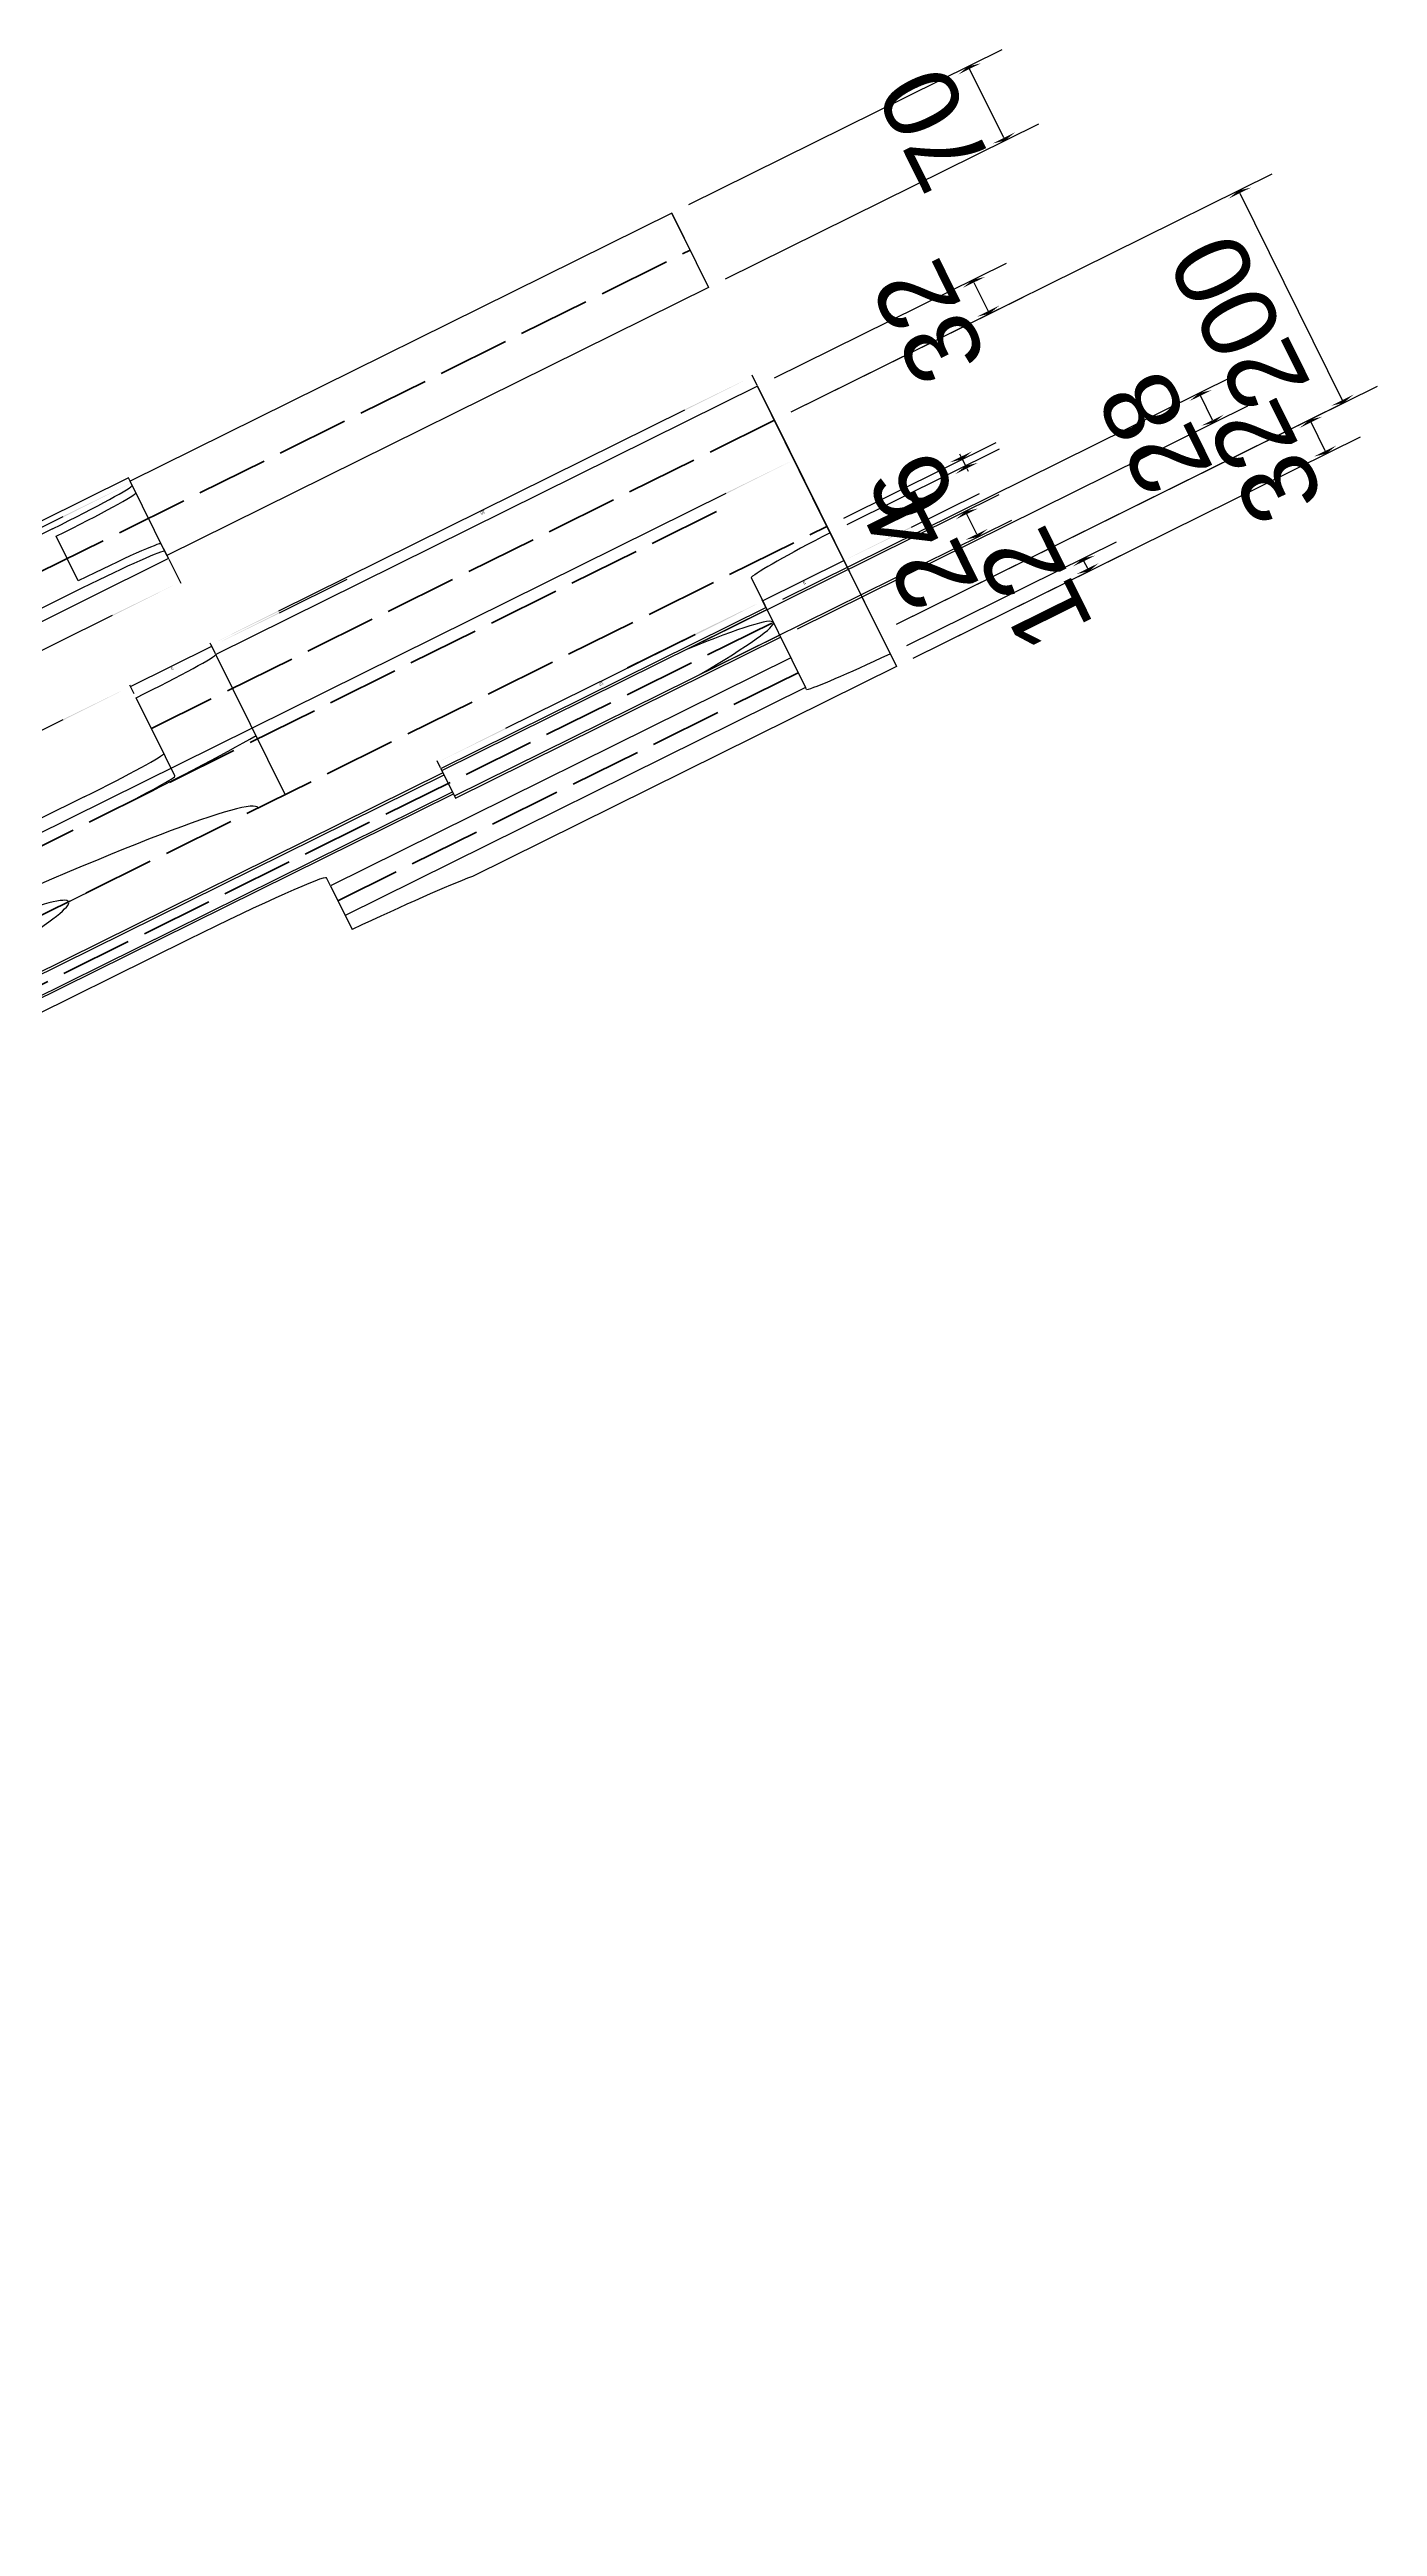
# Model space of a CAD drawing. Header units: millimetres. Extents: x -281317 to 3636, y -109880 to 77184.
# Drawn here: x -251429 to -242444, y -105921 to -89158 of the extents above; entities that cross this region are included whole.
import ezdxf

# ---------------------------------------------------------------- set-up
doc = ezdxf.new("R2010")
doc.units = ezdxf.units.MM
doc.linetypes.add('ACAD_ISO02W100', pattern=[15, 12, -3])
doc.layers.add('1', color=131, linetype='ACAD_ISO02W100', lineweight=106)
doc.layers.add('2', color=50, linetype='Continuous', lineweight=20)
doc.styles.get("Standard").update_dxf_attribs({"font": 'arial.ttf'})
doc.dimstyles.new('ISO-25', dxfattribs={"dimtxt": 2.5, "dimasz": 2.5, "dimexe": 1.25, "dimexo": 0.625, "dimtad": 1, "dimtxsty": 'Standard', "dimcen": 2.5, "dimclrd": 3, "dimadec": 0, "dimazin": 0, "dimtfac": 1, "dimtmove": 0, "dimatfit": 3, "dimfxl": 1, "dimarcsym": 0})

# ---------------------------------------------------------------- blocks, each defined once
blk = doc.blocks.new('*D165')
at = {"color": 0, "lineweight": -2, "transparency": 16777216}
for p, q in [((3158.179, 1293.974), (3158.179, 1286.237)), ((3170.179, 1293.974), (3170.179, 1286.237))]:
    blk.add_line(p, q, dxfattribs=at)
at = {"color": 3, "lineweight": -2, "transparency": 16777216}
blk.add_line((3160.679, 1287.487), (3167.679, 1287.487), dxfattribs=at)
at = {"color": 3, "transparency": 16777216}
for points in [[(3160.679, 1287.904), (3160.679, 1287.071), (3158.179, 1287.487)], [(3167.679, 1287.904), (3167.679, 1287.071), (3170.179, 1287.487)]]:
    blk.add_solid(points, dxfattribs=at)
at = {"layer": 'Defpoints', "color": 0, "transparency": 16777216}
for p in [(3158.179, 1294.599), (3170.179, 1294.599), (3170.179, 1287.487)]:
    blk.add_point(p, dxfattribs=at)
at = {"color": 0, "transparency": 16777216, "insert": (3164.179, 1289.368), "char_height": 2.5, "attachment_point": 5}
blk.add_mtext('12', dxfattribs=at)
blk = doc.blocks.new('*D166')
at = {"color": 0, "lineweight": -2, "transparency": 16777216}
for p, q in [((3158.179, 1293.974), (3158.179, 1277.466)), ((3190.179, 1293.974), (3190.179, 1277.466))]:
    blk.add_line(p, q, dxfattribs=at)
at = {"color": 3, "lineweight": -2, "transparency": 16777216}
blk.add_line((3160.679, 1278.716), (3187.679, 1278.716), dxfattribs=at)
at = {"color": 3, "transparency": 16777216}
for points in [[(3160.679, 1279.132), (3160.679, 1278.299), (3158.179, 1278.716)], [(3187.679, 1279.132), (3187.679, 1278.299), (3190.179, 1278.716)]]:
    blk.add_solid(points, dxfattribs=at)
at = {"layer": 'Defpoints', "color": 0, "transparency": 16777216}
for p in [(3158.179, 1294.599), (3190.179, 1294.599), (3190.179, 1278.716)]:
    blk.add_point(p, dxfattribs=at)
at = {"color": 0, "transparency": 16777216, "insert": (3174.179, 1280.618), "char_height": 2.5, "attachment_point": 5}
blk.add_mtext('32', dxfattribs=at)
blk = doc.blocks.new('*D169')
at = {"color": 3, "lineweight": -2, "transparency": 16777216}
for p, q in [((3290.179, 1335.099), (3290.179, 1337.599)), ((3290.179, 1326.599), (3290.179, 1332.599)), ((3290.179, 1324.099), (3290.179, 1321.599))]:
    blk.add_line(p, q, dxfattribs=at)
at = {"color": 0, "lineweight": -2, "transparency": 16777216}
for p, q in [((3290.804, 1332.599), (3291.429, 1332.599)), ((3290.804, 1326.599), (3291.429, 1326.599))]:
    blk.add_line(p, q, dxfattribs=at)
at = {"color": 3, "transparency": 16777216}
for points in [[(3289.762, 1335.099), (3290.596, 1335.099), (3290.179, 1332.599)], [(3289.762, 1324.099), (3290.596, 1324.099), (3290.179, 1326.599)]]:
    blk.add_solid(points, dxfattribs=at)
at = {"layer": 'Defpoints', "color": 0, "transparency": 16777216}
for p in [(3290.179, 1332.599), (3290.179, 1332.599), (3290.179, 1326.599)]:
    blk.add_point(p, dxfattribs=at)
at = {"color": 0, "transparency": 16777216, "insert": (3288.278, 1329.599), "char_height": 2.5, "attachment_point": 5, "rotation": 90}
blk.add_mtext('6', dxfattribs=at)
blk = doc.blocks.new('*D171')
at = {"color": 0, "lineweight": -2, "transparency": 16777216}
for p, q in [((3225.679, 1299.974), (3225.679, 1289.022)), ((3249.679, 1299.974), (3249.679, 1289.022))]:
    blk.add_line(p, q, dxfattribs=at)
at = {"color": 3, "lineweight": -2, "transparency": 16777216}
blk.add_line((3228.179, 1290.272), (3247.179, 1290.272), dxfattribs=at)
at = {"color": 3, "transparency": 16777216}
for points in [[(3228.179, 1290.689), (3228.179, 1289.856), (3225.679, 1290.272)], [(3247.179, 1290.689), (3247.179, 1289.856), (3249.679, 1290.272)]]:
    blk.add_solid(points, dxfattribs=at)
at = {"layer": 'Defpoints', "color": 0, "transparency": 16777216}
for p in [(3225.679, 1300.599), (3249.679, 1300.599), (3249.679, 1290.272)]:
    blk.add_point(p, dxfattribs=at)
at = {"color": 0, "transparency": 16777216, "insert": (3237.679, 1292.153), "char_height": 2.5, "attachment_point": 5}
blk.add_mtext('24', dxfattribs=at)
blk = doc.blocks.new('*D172')
at = {"color": 0, "lineweight": -2, "transparency": 16777216}
for p, q in [((3223.679, 1296.974), (3223.679, 1280.351)), ((3251.679, 1296.974), (3251.679, 1280.351))]:
    blk.add_line(p, q, dxfattribs=at)
at = {"color": 3, "lineweight": -2, "transparency": 16777216}
blk.add_line((3226.179, 1281.601), (3249.179, 1281.601), dxfattribs=at)
at = {"color": 3, "transparency": 16777216}
for points in [[(3226.179, 1282.017), (3226.179, 1281.184), (3223.679, 1281.601)], [(3249.179, 1282.017), (3249.179, 1281.184), (3251.679, 1281.601)]]:
    blk.add_solid(points, dxfattribs=at)
at = {"layer": 'Defpoints', "color": 0, "transparency": 16777216}
for p in [(3223.679, 1297.599), (3251.679, 1297.599), (3251.679, 1281.601)]:
    blk.add_point(p, dxfattribs=at)
at = {"color": 0, "transparency": 16777216, "insert": (3237.679, 1283.502), "char_height": 2.5, "attachment_point": 5}
blk.add_mtext('28', dxfattribs=at)
blk = doc.blocks.new('*D173')
at = {"color": 3, "lineweight": -2, "transparency": 16777216}
for p, q in [((3429.858, 1320.099), (3429.858, 1322.599)), ((3429.858, 1317.599), (3429.858, 1314.599)), ((3429.858, 1312.099), (3429.858, 1309.599))]:
    blk.add_line(p, q, dxfattribs=at)
at = {"color": 0, "lineweight": -2, "transparency": 16777216}
for p, q in [((3422.804, 1317.599), (3431.108, 1317.599)), ((3422.804, 1314.599), (3431.108, 1314.599))]:
    blk.add_line(p, q, dxfattribs=at)
at = {"color": 3, "transparency": 16777216}
for points in [[(3429.442, 1320.099), (3430.275, 1320.099), (3429.858, 1317.599)], [(3429.442, 1312.099), (3430.275, 1312.099), (3429.858, 1314.599)]]:
    blk.add_solid(points, dxfattribs=at)
at = {"layer": 'Defpoints', "color": 0, "transparency": 16777216}
for p in [(3422.179, 1317.599), (3422.179, 1314.599), (3429.858, 1314.599)]:
    blk.add_point(p, dxfattribs=at)
at = {"color": 0, "transparency": 16777216, "insert": (3427.956, 1316.099), "char_height": 2.5, "attachment_point": 5, "rotation": 90}
blk.add_mtext('3', dxfattribs=at)
blk = doc.blocks.new('*D174')
at = {"color": 0, "lineweight": -2, "transparency": 16777216}
for p, q in [((3422.804, 1314.599), (3432.721, 1314.599)), ((3422.804, 1294.599), (3432.721, 1294.599))]:
    blk.add_line(p, q, dxfattribs=at)
at = {"color": 3, "lineweight": -2, "transparency": 16777216}
blk.add_line((3431.471, 1312.099), (3431.471, 1297.099), dxfattribs=at)
at = {"color": 3, "transparency": 16777216}
for points in [[(3431.054, 1312.099), (3431.888, 1312.099), (3431.471, 1314.599)], [(3431.054, 1297.099), (3431.888, 1297.099), (3431.471, 1294.599)]]:
    blk.add_solid(points, dxfattribs=at)
at = {"layer": 'Defpoints', "color": 0, "transparency": 16777216}
for p in [(3422.179, 1314.599), (3422.179, 1294.599), (3431.471, 1294.599)]:
    blk.add_point(p, dxfattribs=at)
at = {"color": 0, "transparency": 16777216, "insert": (3429.569, 1304.599), "char_height": 2.5, "attachment_point": 5, "rotation": 90}
blk.add_mtext('20', dxfattribs=at)
blk = doc.blocks.new('*D175')
at = {"color": 0, "lineweight": -2, "transparency": 16777216}
for p, q in [((3390.179, 1293.974), (3390.179, 1285.411)), ((3422.179, 1293.974), (3422.179, 1285.411))]:
    blk.add_line(p, q, dxfattribs=at)
at = {"color": 3, "lineweight": -2, "transparency": 16777216}
blk.add_line((3419.679, 1286.661), (3392.679, 1286.661), dxfattribs=at)
at = {"color": 3, "transparency": 16777216}
for points in [[(3392.679, 1287.078), (3392.679, 1286.245), (3390.179, 1286.661)], [(3419.679, 1287.078), (3419.679, 1286.245), (3422.179, 1286.661)]]:
    blk.add_solid(points, dxfattribs=at)
at = {"layer": 'Defpoints', "color": 0, "transparency": 16777216}
for p in [(3390.179, 1294.599), (3422.179, 1294.599), (3390.179, 1286.661)]:
    blk.add_point(p, dxfattribs=at)
at = {"color": 0, "transparency": 16777216, "insert": (3406.179, 1288.564), "char_height": 2.5, "attachment_point": 5}
blk.add_mtext('32', dxfattribs=at)
blk = doc.blocks.new('*D176')
at = {"color": 0, "lineweight": -2, "transparency": 16777216}
for p, q in [((3190.179, 1293.974), (3190.179, 1276.216)), ((3390.179, 1293.974), (3390.179, 1276.216))]:
    blk.add_line(p, q, dxfattribs=at)
at = {"color": 3, "lineweight": -2, "transparency": 16777216}
blk.add_line((3387.679, 1277.466), (3192.679, 1277.466), dxfattribs=at)
at = {"color": 3, "transparency": 16777216}
for points in [[(3192.679, 1277.882), (3192.679, 1277.049), (3190.179, 1277.466)], [(3387.679, 1277.882), (3387.679, 1277.049), (3390.179, 1277.466)]]:
    blk.add_solid(points, dxfattribs=at)
at = {"layer": 'Defpoints', "color": 0, "transparency": 16777216}
for p in [(3190.179, 1294.599), (3390.179, 1294.599), (3190.179, 1277.466)]:
    blk.add_point(p, dxfattribs=at)
at = {"color": 0, "transparency": 16777216, "insert": (3290.179, 1279.367), "char_height": 2.5, "attachment_point": 5}
blk.add_mtext('200', dxfattribs=at)
blk = doc.blocks.new('*D178')
at = {"color": 0, "lineweight": -2, "transparency": 16777216}
for p, q in [((3343.304, 1357.599), (3354.188, 1357.599)), ((3343.304, 1294.599), (3354.188, 1294.599))]:
    blk.add_line(p, q, dxfattribs=at)
at = {"color": 3, "lineweight": -2, "transparency": 16777216}
blk.add_line((3352.938, 1355.099), (3352.938, 1297.099), dxfattribs=at)
at = {"color": 3, "transparency": 16777216}
for points in [[(3352.521, 1355.099), (3353.354, 1355.099), (3352.938, 1357.599)], [(3352.521, 1297.099), (3353.354, 1297.099), (3352.938, 1294.599)]]:
    blk.add_solid(points, dxfattribs=at)
at = {"layer": 'Defpoints', "color": 0, "transparency": 16777216}
for p in [(3342.679, 1357.599), (3342.679, 1294.599), (3352.938, 1294.599)]:
    blk.add_point(p, dxfattribs=at)
at = {"color": 0, "transparency": 16777216, "insert": (3351.035, 1326.099), "char_height": 2.5, "attachment_point": 5, "rotation": 90}
blk.add_mtext('63', dxfattribs=at)
blk = doc.blocks.new('*D179')
at = {"color": 0, "lineweight": -2, "transparency": 16777216}
for p, q in [((3252.304, 1309.599), (3258.814, 1309.599)), ((3252.304, 1297.599), (3258.814, 1297.599))]:
    blk.add_line(p, q, dxfattribs=at)
at = {"color": 3, "lineweight": -2, "transparency": 16777216}
blk.add_line((3257.564, 1300.099), (3257.564, 1307.099), dxfattribs=at)
at = {"color": 3, "transparency": 16777216}
for points in [[(3257.148, 1307.099), (3257.981, 1307.099), (3257.564, 1309.599)], [(3257.148, 1300.099), (3257.981, 1300.099), (3257.564, 1297.599)]]:
    blk.add_solid(points, dxfattribs=at)
at = {"layer": 'Defpoints', "color": 0, "transparency": 16777216}
for p in [(3251.679, 1309.599), (3257.564, 1309.599), (3251.679, 1297.599)]:
    blk.add_point(p, dxfattribs=at)
at = {"color": 0, "transparency": 16777216, "insert": (3255.684, 1303.599), "char_height": 2.5, "attachment_point": 5, "rotation": 90}
blk.add_mtext('12', dxfattribs=at)
blk = doc.blocks.new('*D180')
at = {"color": 3, "lineweight": -2, "transparency": 16777216}
for p, q in [((3257.926, 1300.099), (3257.926, 1302.599)), ((3257.926, 1297.599), (3257.926, 1294.599)), ((3257.926, 1292.099), (3257.926, 1289.599))]:
    blk.add_line(p, q, dxfattribs=at)
at = {"color": 0, "lineweight": -2, "transparency": 16777216}
for p, q in [((3252.304, 1297.599), (3259.176, 1297.599)), ((3252.304, 1294.599), (3259.176, 1294.599))]:
    blk.add_line(p, q, dxfattribs=at)
at = {"color": 3, "transparency": 16777216}
for points in [[(3257.509, 1300.099), (3258.343, 1300.099), (3257.926, 1297.599)], [(3257.509, 1292.099), (3258.343, 1292.099), (3257.926, 1294.599)]]:
    blk.add_solid(points, dxfattribs=at)
at = {"layer": 'Defpoints', "color": 0, "transparency": 16777216}
for p in [(3251.679, 1297.599), (3251.679, 1294.599), (3257.926, 1294.599)]:
    blk.add_point(p, dxfattribs=at)
at = {"color": 0, "transparency": 16777216, "insert": (3256.024, 1296.099), "char_height": 2.5, "attachment_point": 5, "rotation": 90}
blk.add_mtext('3', dxfattribs=at)
blk = doc.blocks.new('*D181')
at = {"color": 0, "lineweight": -2, "transparency": 16777216}
for p, q in [((3284.179, 1293.974), (3284.179, 1288.349)), ((3290.179, 1293.974), (3290.179, 1288.349))]:
    blk.add_line(p, q, dxfattribs=at)
at = {"color": 3, "lineweight": -2, "transparency": 16777216}
for p, q in [((3281.679, 1289.599), (3279.179, 1289.599)), ((3290.179, 1289.599), (3284.179, 1289.599)), ((3292.679, 1289.599), (3295.179, 1289.599))]:
    blk.add_line(p, q, dxfattribs=at)
at = {"color": 3, "transparency": 16777216}
for points in [[(3281.679, 1290.016), (3281.679, 1289.183), (3284.179, 1289.599)], [(3292.679, 1290.016), (3292.679, 1289.183), (3290.179, 1289.599)]]:
    blk.add_solid(points, dxfattribs=at)
at = {"layer": 'Defpoints', "color": 0, "transparency": 16777216}
for p in [(3284.179, 1294.599), (3290.179, 1294.599), (3284.179, 1289.599)]:
    blk.add_point(p, dxfattribs=at)
at = {"color": 0, "transparency": 16777216, "insert": (3287.179, 1291.501), "char_height": 2.5, "attachment_point": 5}
blk.add_mtext('6', dxfattribs=at)
blk = doc.blocks.new('*D194')
at = {"color": 0, "lineweight": -2, "transparency": 16777216}
for p, q in [((3511.687, 1399.599), (3489.082, 1399.599)), ((3511.687, 1314.599), (3489.082, 1314.599))]:
    blk.add_line(p, q, dxfattribs=at)
at = {"color": 3, "lineweight": -2, "transparency": 16777216}
blk.add_line((3490.332, 1317.099), (3490.332, 1397.099), dxfattribs=at)
at = {"color": 3, "transparency": 16777216}
for points in [[(3489.915, 1397.099), (3490.749, 1397.099), (3490.332, 1399.599)], [(3489.915, 1317.099), (3490.749, 1317.099), (3490.332, 1314.599)]]:
    blk.add_solid(points, dxfattribs=at)
at = {"layer": 'Defpoints', "color": 0, "transparency": 16777216}
for p in [(3490.332, 1399.599), (3512.312, 1399.599), (3512.312, 1314.599)]:
    blk.add_point(p, dxfattribs=at)
at = {"color": 0, "transparency": 16777216, "insert": (3488.43, 1357.099), "char_height": 2.5, "attachment_point": 5, "rotation": 90}
blk.add_mtext('85', dxfattribs=at)
blk = doc.blocks.new('*D198')
at = {"color": 0, "lineweight": -2, "transparency": 16777216}
for p, q in [((3578.937, 1382.599), (3584.762, 1382.599)), ((3578.937, 1314.599), (3584.762, 1314.599))]:
    blk.add_line(p, q, dxfattribs=at)
at = {"color": 3, "lineweight": -2, "transparency": 16777216}
blk.add_line((3583.512, 1380.099), (3583.512, 1317.099), dxfattribs=at)
at = {"color": 3, "transparency": 16777216}
for points in [[(3583.096, 1380.099), (3583.929, 1380.099), (3583.512, 1382.599)], [(3583.096, 1317.099), (3583.929, 1317.099), (3583.512, 1314.599)]]:
    blk.add_solid(points, dxfattribs=at)
at = {"layer": 'Defpoints', "color": 0, "transparency": 16777216}
for p in [(3578.312, 1382.599), (3578.312, 1314.599), (3583.512, 1314.599)]:
    blk.add_point(p, dxfattribs=at)
at = {"color": 0, "transparency": 16777216, "insert": (3581.611, 1348.599), "char_height": 2.5, "attachment_point": 5, "rotation": 90}
blk.add_mtext('68', dxfattribs=at)
blk = doc.blocks.new('*D199')
at = {"color": 0, "lineweight": -2, "transparency": 16777216}
for p, q in [((3515.312, 1293.974), (3515.312, 1282.405)), ((3585.312, 1293.974), (3585.312, 1282.405))]:
    blk.add_line(p, q, dxfattribs=at)
at = {"color": 3, "lineweight": -2, "transparency": 16777216}
blk.add_line((3517.812, 1283.655), (3582.812, 1283.655), dxfattribs=at)
at = {"color": 3, "transparency": 16777216}
for points in [[(3517.812, 1284.072), (3517.812, 1283.238), (3515.312, 1283.655)], [(3582.812, 1284.072), (3582.812, 1283.238), (3585.312, 1283.655)]]:
    blk.add_solid(points, dxfattribs=at)
at = {"layer": 'Defpoints', "color": 0, "transparency": 16777216}
for p in [(3515.312, 1294.599), (3585.312, 1294.599), (3585.312, 1283.655)]:
    blk.add_point(p, dxfattribs=at)
at = {"color": 0, "transparency": 16777216, "insert": (3550.312, 1285.557), "char_height": 2.5, "attachment_point": 5}
blk.add_mtext('70', dxfattribs=at)
blk = doc.blocks.new('19je0411-assignment2')
at = {"layer": '2', "true_color": 0xffffff, "transparency": 33554687}
h = blk.add_hatch(dxfattribs=at)
h.set_pattern_fill('ANSI31', scale=30)
h.set_pattern_definition([(45, (2863.2774, 1085.0893), (-2.65165, 2.65165), [])])
h.paths.add_polyline_path([(3288.17907, 1419.59942), (3285.00876, 1422.39346, 0.11370543), (3257.17907, 1413.59942), (3255.67907, 1413.59942), (3247.67907, 1413.59942), (3247.67907, 1390.59942), (3252.17907, 1390.59942), (3252.17907, 1382.59942), (3247.67907, 1382.59942), (3247.67907, 1357.59942), (3252.17907, 1357.59942), (3252.17907, 1365.59942), (3252.17907, 1368.59942), (3256.95258, 1368.59942, -0.30767109), (3288.17907, 1392.54223)])
h.paths.add_polyline_path([(3290.17907, 1322.59942, -0.34817334), (3256.10562, 1349.59942), (3252.17907, 1349.59942), (3252.17907, 1357.59942), (3247.67907, 1357.59942), (3247.67907, 1309.59942), (3251.67907, 1309.59942), (3251.67907, 1297.59942), (3280.03201, 1297.59942, -0.23606798), (3284.17907, 1294.59942), (3290.17907, 1294.59942)])
h.paths.add_polyline_path([(3227.67907, 1357.59942), (3216.67907, 1357.59942), (3216.67907, 1319.59942, -0.41421356), (3211.67907, 1314.59942), (3204.17907, 1314.59942), (3204.17907, 1297.59942), (3223.67907, 1297.59942), (3223.67907, 1309.59942), (3227.67907, 1309.59942)])
h.paths.add_polyline_path([(3227.67907, 1382.59942), (3216.67907, 1382.59942), (3216.67907, 1357.59942), (3227.67907, 1357.59942)])
h.paths.add_polyline_path([(3227.67907, 1413.59942), (3219.67907, 1413.59942, -0.41421356), (3216.67907, 1410.59942), (3216.67907, 1390.59942), (3227.67907, 1390.59942)])
h.paths.add_polyline_path([(3176.17907, 1314.59942), (3163.17907, 1314.59942, -0.15803066), (3158.17907, 1310.25266), (3158.17907, 1294.59942), (3170.17907, 1294.59942, -0.23606798), (3174.32613, 1297.59942), (3176.17907, 1297.59942)])
for p, q in [((3229.67907, 1413.59942), (3229.67907, 1309.59942)), ((3245.67907, 1413.59942), (3245.67907, 1309.59942)), ((3512.31231, 1314.59942), (3512.31231, 1399.59942)), ((3588.31231, 1314.59942), (3588.31231, 1399.59942)), ((3216.67907, 1319.59942), (3216.67907, 1382.59942)), ((3227.67907, 1382.59942), (3227.67907, 1309.59942)), ((3247.67907, 1382.59942), (3247.67907, 1309.59942)), ((3363.67907, 1320.59942), (3363.67907, 1382.59942)), ((3522.31231, 1317.59942), (3522.31231, 1357.59942)), ((3578.31231, 1317.59942), (3578.31231, 1357.59942)), ((3345.67907, 1317.59942), (3363.67907, 1317.59942)), ((3363.67907, 1317.59942), (3419.17907, 1317.59942)), ((3529.31231, 1317.59942), (3571.31231, 1317.59942)), ((3204.17907, 1314.59942), (3163.17907, 1314.59942)), ((3176.17907, 1297.59942), (3176.17907, 1314.59942)), ((3204.17907, 1297.59942), (3204.17907, 1314.59942)), ((3204.17907, 1314.59942), (3211.67907, 1314.59942)), ((3290.17907, 1314.59942), (3422.17907, 1314.59942)), ((3422.17907, 1294.59942), (3422.17907, 1314.59942)), ((3522.31231, 1314.59942), (3512.31231, 1314.59942)), ((3515.31231, 1314.59942), (3585.31231, 1314.59942)), ((3515.31231, 1294.59942), (3515.31231, 1314.59942)), ((3578.31231, 1314.59942), (3588.31231, 1314.59942)), ((3585.31231, 1294.59942), (3585.31231, 1314.59942)), ((3158.17907, 1294.59942), (3158.17907, 1310.25266)), ((3223.67907, 1309.59942), (3223.67907, 1297.59942)), ((3251.67907, 1309.59942), (3223.67907, 1309.59942)), ((3225.67907, 1309.59942), (3225.67907, 1297.59942)), ((3249.67907, 1309.59942), (3249.67907, 1297.59942)), ((3251.67907, 1309.59942), (3251.67907, 1297.59942)), ((3174.32613, 1297.59942), (3176.17907, 1297.59942)), ((3280.03201, 1297.59942), (3176.17907, 1297.59942)), ((3280.03201, 1297.59942), (3278.17907, 1297.59942)), ((3290.17907, 1294.59942), (3158.17907, 1294.59942)), ((3390.17907, 1294.59942), (3190.17907, 1294.59942)), ((3290.17907, 1294.59942), (3422.17907, 1294.59942)), ((3422.17907, 1294.59942), (3390.17907, 1294.59942)), ((3390.17907, 1294.59942), (3422.17907, 1294.59942))]:
    blk.add_line(p, q)
blk.add_lwpolyline([(3550.31231, 1294.59942), (3585.31231, 1294.59942), (3515.31231, 1294.59942)])
for centre, radius, start, end in [((3290.17907, 1357.59942), 42, 270, 90), ((3290.17907, 1357.59942), 35, 193.2129804, 161.6823016), ((3366.67907, 1320.59942), 3, 180, 270), ((3345.5523, 1320.49729), 2.90064, 187.8838406, 272.5050172), ((3349.22074, 1320.09942), 6.54167, 180, 237.2209193), ((3211.67907, 1319.59942), 5, 270, 0), ((3422.17907, 1317.59942), 3, 180, 270), ((3519.31231, 1317.59942), 3, 270, 0), ((3526.31231, 1317.59942), 3, 270, 0), ((3574.31231, 1317.59942), 3, 180, 270), ((3581.31231, 1317.59942), 3, 180, 270), ((3153.97435, 1320.13836), 10.74275, 293.0416913, 328.962591), ((3237.67907, 1323.09942), 25.5, 241.9275131, 298.0724869), ((3175.2526, 1291.95236), 5.72255, 99.3170861, 152.4471884), ((3279.10554, 1291.95236), 5.72255, 27.5528116, 80.6829139)]:
    blk.add_arc(centre, radius, start, end)
at = {"layer": '1', "linetype": 'ACAD_ISO02W100'}
for p, q in [((3237.67907, 1439.62714), (3237.67907, 1297.59942)), ((3342.67907, 1439.62714), (3342.67907, 1297.59942))]:
    blk.add_line(p, q, dxfattribs=at)
at = {"layer": '1'}
for p, q in [((3550.31231, 1428.53982), (3550.31231, 1294.59942)), ((3390.17907, 1294.59942), (3390.17907, 1317.59942)), ((3190.17907, 1297.59942), (3190.17907, 1314.59942))]:
    blk.add_line(p, q, dxfattribs=at)
blk.add_lwpolyline([(3290.17907, 1357.59942), (3290.17907, 1294.59942)], dxfattribs=at)
for base, p1, p2, picture, middle in [((3490.33191, 1399.59942), (3512.31231, 1314.59942), (3512.31231, 1399.59942), '*D194', (3488.43048, 1357.09942)), ((3583.51238, 1314.59942), (3578.31231, 1382.59942), (3578.31231, 1314.59942), '*D198', (3581.61095, 1348.59942)), ((3352.93769, 1294.59942), (3342.67907, 1357.59942), (3342.67907, 1294.59942), '*D178', (3351.0354, 1326.09942)), ((3290.17907, 1332.59942), (3290.17907, 1326.59942), (3290.17907, 1332.59942), '*D169', (3288.27764, 1329.59942)), ((3429.85819, 1314.59942), (3422.17907, 1317.59942), (3422.17907, 1314.59942), '*D173', (3427.95591, 1316.09942)), ((3431.47086, 1294.59942), (3422.17907, 1314.59942), (3422.17907, 1294.59942), '*D174', (3429.56943, 1304.59942)), ((3257.56445, 1309.59942), (3251.67907, 1297.59942), (3251.67907, 1309.59942), '*D179', (3255.68434, 1303.59942)), ((3257.92604, 1294.59942), (3251.67907, 1297.59942), (3251.67907, 1294.59942), '*D180', (3256.02375, 1296.09942))]:
    dim = blk.add_linear_dim(base=base, p1=p1, p2=p2, angle=90, dimstyle='ISO-25')
    dim.commit()
    dim.dimension.update_dxf_attribs({"geometry": picture, "text_midpoint": middle})
for base, p1, p2, picture, middle in [((3249.67907, 1290.2724), (3225.67907, 1300.59942), (3249.67907, 1300.59942), '*D171', (3237.67907, 1292.15252)), ((3251.67907, 1281.60054), (3223.67907, 1297.59942), (3251.67907, 1297.59942), '*D172', (3237.67907, 1283.50198)), ((3170.17907, 1287.48746), (3158.17907, 1294.59942), (3170.17907, 1294.59942), '*D165', (3164.17907, 1289.36758)), ((3190.17907, 1278.71553), (3158.17907, 1294.59942), (3190.17907, 1294.59942), '*D166', (3174.17907, 1280.61781)), ((3190.17907, 1277.46553), (3390.17907, 1294.59942), (3190.17907, 1294.59942), '*D176', (3290.17907, 1279.36696)), ((3284.17907, 1289.59942), (3290.17907, 1294.59942), (3284.17907, 1294.59942), '*D181', (3287.17907, 1291.50085)), ((3390.17907, 1286.66129), (3422.17907, 1294.59942), (3390.17907, 1294.59942), '*D175', (3406.17907, 1288.56358)), ((3585.31231, 1283.65507), (3515.31231, 1294.59942), (3585.31231, 1294.59942), '*D199', (3550.31231, 1285.5565))]:
    dim = blk.add_linear_dim(base=base, p1=p1, p2=p2, dimstyle='ISO-25')
    dim.commit()
    dim.dimension.update_dxf_attribs({"geometry": picture, "text_midpoint": middle})

msp = doc.modelspace()

# ---------------------------------------------------------------- block references
at = {"xscale": -8.018317935181585, "yscale": -204.5053221976782, "zscale": 8.018317935181585, "rotation": 296.3378531202809}
msp.add_blockref('19je0411-assignment2', (2804.99485, 1432.52827), dxfattribs=at)

doc.saveas('drawing.dxf')
